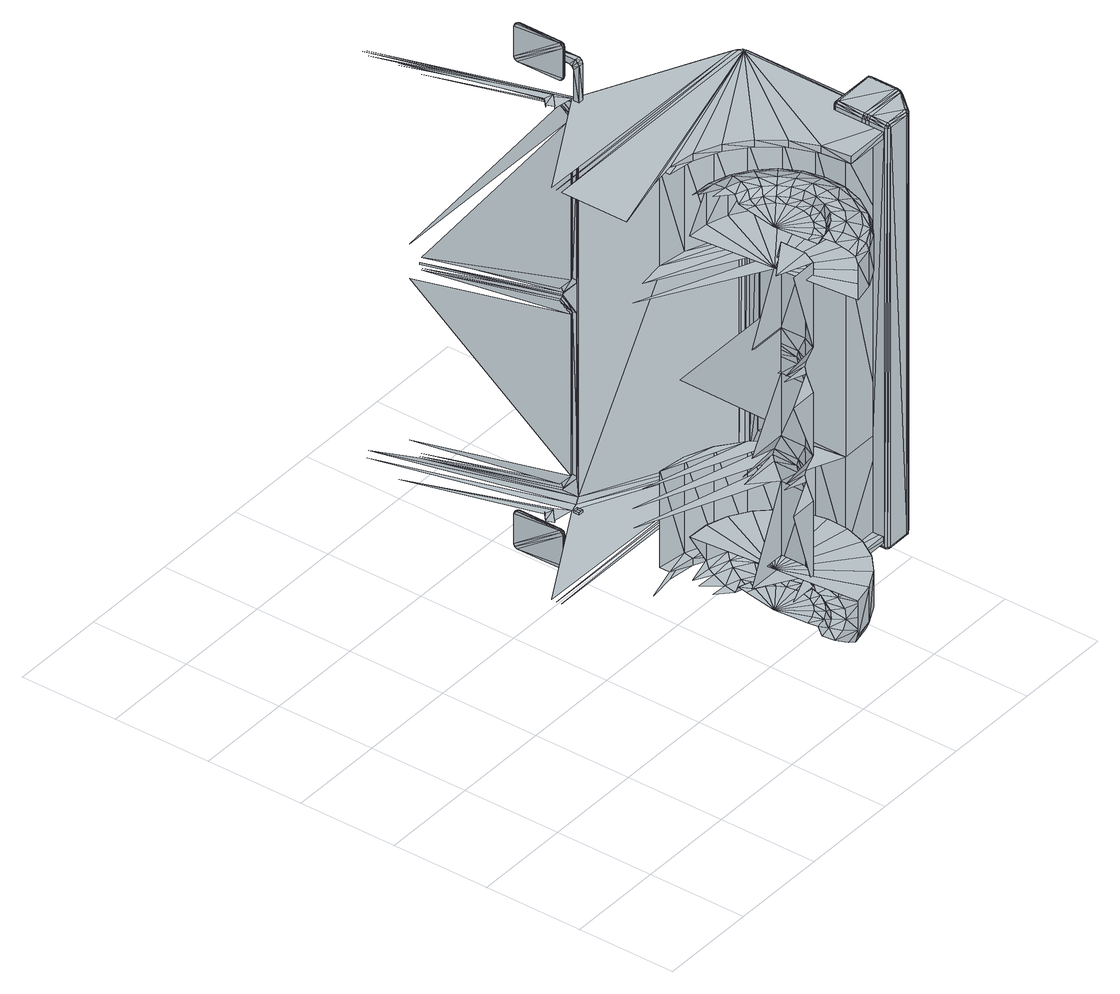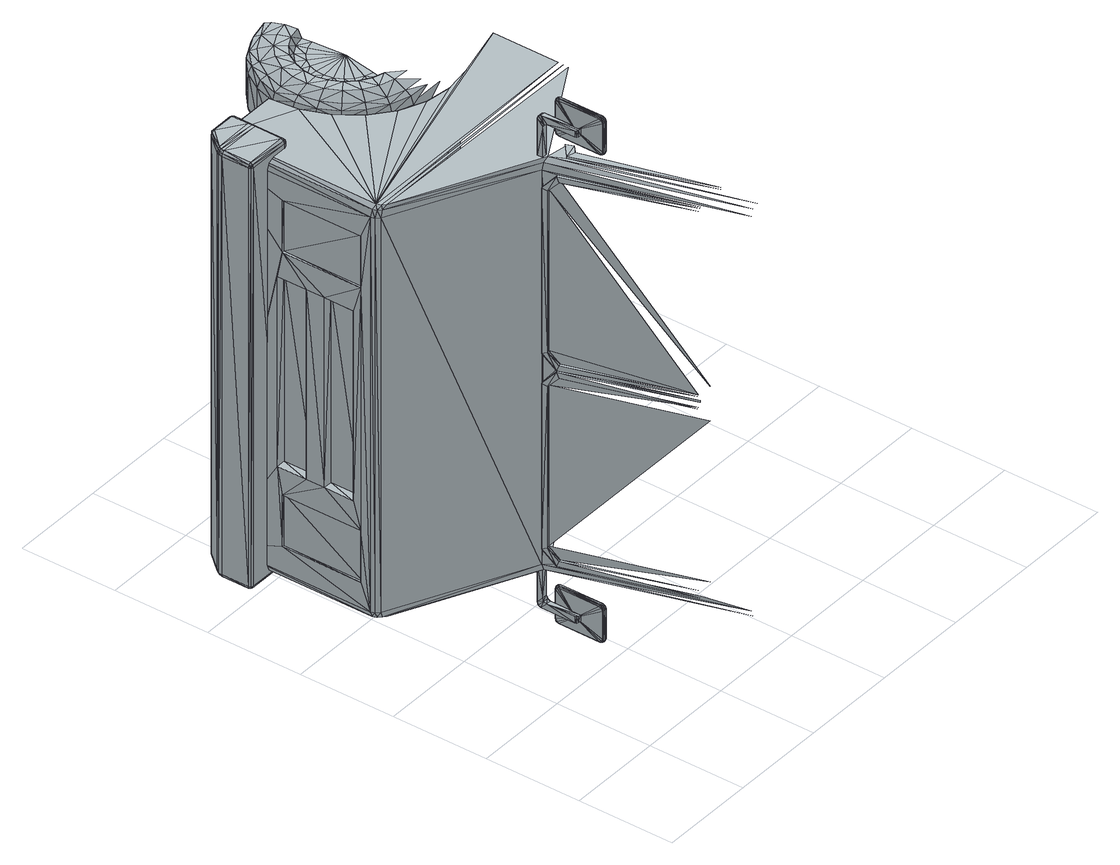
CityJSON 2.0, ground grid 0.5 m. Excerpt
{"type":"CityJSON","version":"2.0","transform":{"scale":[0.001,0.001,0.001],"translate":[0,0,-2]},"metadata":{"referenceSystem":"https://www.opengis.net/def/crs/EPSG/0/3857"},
"CityObjects":{
"object1":{"type":"GenericCityObject","geometry":[{"type":"MultiSurface","lod":"3","boundaries":[[[0,1,2]],[[3,4,5]],[[6,7,1]],[[8,9,3]],[[7,10,11]],[[12,8,13]],[[10,14,11]],[[15,12,13]],[[16,0,2]],[[4,17,5]],[[14,18,19]],[[20,15,21]],[[18,22,19]],[[23,20,21]],[[24,25,22]],[[26,27,23]],[[28,29,30]],[[31,32,33]],[[34,35,36]],[[37,28,30]],[[38,34,36]],[[32,39,40]],[[29,41,42]],[[10,7,43]],[[8,12,44]],[[1,0,6]],[[4,3,9]],[[45,25,46]],[[26,47,48]],[[18,14,49]],[[15,20,50]],[[7,6,43]],[[9,8,44]],[[41,51,42]],[[39,52,40]],[[14,10,49]],[[12,15,50]],[[22,18,24]],[[20,23,27]],[[53,37,52]],[[54,38,51]],[[55,56,35]],[[25,24,46]],[[27,26,48]],[[57,33,58]],[[59,27,48]],[[24,60,46]],[[61,24,18]],[[27,62,20]],[[45,46,60]],[[48,47,59]],[[63,57,58]],[[56,36,35]],[[64,30,29]],[[65,33,32]],[[40,65,32]],[[66,37,30]],[[67,38,36]],[[42,64,29]],[[68,18,49]],[[20,69,50]],[[10,68,49]],[[69,12,50]],[[70,52,37]],[[52,71,40]],[[72,51,38]],[[51,73,42]],[[16,74,0]],[[75,17,4]],[[76,10,43]],[[12,77,44]],[[56,78,79]],[[6,76,43]],[[77,9,44]],[[74,6,0]],[[9,75,4]],[[60,24,80]],[[27,59,81]],[[24,61,80]],[[62,27,81]],[[36,56,67]],[[30,64,66]],[[33,65,58]],[[82,63,83]],[[78,84,79]],[[85,86,87]],[[59,47,88]],[[45,60,89]],[[90,85,87]],[[91,82,83]],[[18,68,61]],[[69,20,62]],[[65,40,71]],[[37,66,70]],[[38,67,72]],[[64,42,73]],[[84,92,93]],[[86,94,95]],[[96,47,97]],[[45,98,99]],[[80,89,60]],[[88,81,59]],[[94,100,95]],[[92,101,93]],[[52,70,102]],[[71,52,102]],[[51,72,103]],[[73,51,103]],[[104,90,101]],[[105,91,100]],[[83,58,65]],[[87,66,64]],[[79,67,56]],[[86,70,66]],[[71,83,65]],[[73,87,64]],[[84,72,67]],[[45,89,106]],[[88,47,107]],[[68,10,108]],[[12,69,109]],[[110,80,61]],[[81,111,62]],[[103,90,73]],[[93,103,72]],[[95,102,70]],[[102,91,71]],[[98,112,99]],[[113,96,97]],[[45,114,98]],[[115,47,96]],[[68,110,61]],[[111,69,62]],[[77,12,109]],[[10,76,108]],[[58,83,63]],[[66,87,86]],[[67,79,84]],[[89,80,116]],[[81,88,117]],[[76,6,118]],[[9,77,119]],[[6,74,118]],[[75,9,119]],[[70,86,95]],[[83,71,91]],[[87,73,90]],[[72,84,93]],[[45,106,120]],[[107,47,121]],[[90,103,101]],[[103,93,101]],[[102,95,100]],[[91,102,100]],[[80,110,116]],[[111,81,117]],[[122,47,115]],[[45,123,114]],[[124,125,126]],[[127,128,129]],[[16,130,131]],[[132,17,133]],[[112,134,125]],[[135,113,127]],[[45,120,136]],[[121,47,137]],[[45,138,123]],[[139,47,122]],[[16,140,74]],[[141,17,75]],[[142,89,116]],[[88,143,117]],[[45,136,138]],[[137,47,139]],[[112,98,144]],[[96,113,145]],[[89,142,106]],[[143,88,107]],[[146,68,108]],[[69,147,109]],[[148,126,149]],[[129,150,151]],[[134,112,144]],[[113,135,145]],[[110,68,152]],[[69,111,153]],[[76,146,108]],[[147,77,109]],[[154,116,110]],[[117,155,111]],[[156,98,114]],[[96,157,115]],[[125,158,126]],[[159,127,129]],[[157,96,145]],[[98,156,144]],[[118,160,76]],[[161,119,77]],[[152,154,110]],[[155,153,111]],[[162,149,163]],[[151,164,165]],[[140,118,74]],[[119,141,75]],[[106,166,120]],[[167,107,121]],[[123,156,114]],[[157,122,115]],[[116,154,142]],[[155,117,143]],[[68,146,152]],[[147,69,153]],[[127,159,135]],[[158,125,134]],[[168,162,163]],[[164,169,165]],[[107,167,143]],[[166,106,142]],[[130,168,131]],[[169,132,133]],[[166,136,120]],[[137,167,121]],[[144,170,134]],[[171,145,135]],[[138,172,123]],[[173,139,122]],[[154,166,142]],[[167,155,143]],[[174,138,136]],[[139,175,137]],[[170,144,156]],[[145,171,157]],[[126,176,149]],[[177,129,151]],[[170,158,134]],[[159,171,135]],[[16,131,178]],[[133,17,179]],[[146,180,152]],[[181,147,153]],[[156,123,172]],[[122,157,173]],[[16,182,140]],[[183,17,141]],[[146,76,160]],[[77,147,161]],[[184,185,186]],[[187,188,189]],[[190,191,192]],[[129,177,159]],[[176,126,158]],[[136,166,174]],[[167,137,175]],[[154,152,180]],[[153,155,181]],[[180,193,154]],[[194,181,155]],[[188,195,189]],[[196,186,197]],[[149,198,163]],[[199,151,165]],[[166,154,193]],[[155,167,194]],[[160,118,200]],[[119,161,201]],[[156,202,170]],[[203,157,171]],[[172,138,204]],[[139,173,205]],[[118,140,200]],[[141,119,201]],[[193,174,166]],[[175,194,167]],[[138,174,204]],[[175,139,205]],[[202,156,172]],[[157,203,173]],[[163,206,168]],[[207,165,169]],[[206,131,168]],[[133,207,169]],[[202,208,170]],[[209,203,171]],[[210,204,174]],[[205,211,175]],[[212,172,204]],[[173,213,205]],[[174,193,210]],[[194,175,211]],[[214,215,197]],[[160,216,146]],[[217,161,147]],[[208,176,158]],[[177,209,159]],[[172,212,202]],[[213,173,203]],[[158,170,208]],[[171,159,209]],[[198,149,176]],[[151,199,177]],[[204,210,212]],[[211,205,213]],[[187,218,219]],[[220,221,222]],[[16,178,223]],[[179,17,224]],[[193,180,225]],[[181,194,226]],[[193,227,210]],[[228,194,211]],[[180,146,216]],[[147,181,217]],[[229,160,200]],[[161,230,201]],[[16,231,182]],[[232,17,183]],[[185,184,221]],[[188,187,219]],[[182,200,140]],[[201,183,141]],[[206,163,198]],[[165,207,199]],[[213,228,211]],[[227,212,210]],[[233,202,212]],[[203,234,213]],[[131,206,178]],[[207,133,179]],[[235,236,195]],[[237,238,239]],[[227,193,225]],[[194,228,226]],[[203,209,240]],[[208,202,241]],[[195,188,235]],[[186,196,184]],[[242,198,176]],[[199,243,177]],[[180,244,225]],[[245,181,226]],[[216,160,246]],[[161,217,247]],[[243,240,209]],[[241,242,208]],[[202,233,241]],[[234,203,240]],[[244,180,216]],[[181,245,217]],[[176,208,242]],[[209,177,243]],[[160,229,246]],[[230,161,247]],[[212,227,233]],[[228,213,234]],[[16,223,248]],[[224,17,249]],[[16,250,231]],[[251,17,232]],[[200,182,229]],[[183,201,230]],[[244,227,225]],[[228,245,226]],[[198,252,206]],[[253,199,207]],[[252,178,206]],[[179,253,207]],[[254,219,218]],[[255,222,221]],[[220,190,192]],[[16,248,256]],[[249,17,257]],[[16,256,250]],[[257,17,251]],[[258,216,246]],[[217,259,247]],[[260,233,227]],[[234,261,228]],[[197,262,196]],[[198,242,263]],[[243,199,264]],[[265,241,233]],[[240,266,234]],[[219,267,188]],[[268,221,184]],[[252,198,263]],[[199,253,264]],[[269,246,229]],[[247,270,230]],[[259,217,245]],[[216,258,244]],[[242,241,271]],[[240,243,272]],[[267,235,188]],[[273,184,196]],[[231,229,182]],[[230,232,183]],[[178,252,223]],[[253,179,224]],[[227,244,260]],[[245,228,261]],[[241,265,271]],[[266,240,272]],[[242,274,263]],[[275,243,264]],[[258,260,244]],[[261,259,245]],[[270,247,259]],[[246,269,258]],[[274,242,271]],[[243,275,272]],[[233,260,265]],[[261,234,266]],[[238,276,277]],[[219,254,278]],[[222,255,279]],[[229,231,269]],[[232,230,270]],[[263,280,252]],[[281,264,253]],[[267,219,278]],[[221,268,255]],[[280,223,252]],[[224,281,253]],[[265,274,271]],[[275,266,272]],[[282,195,236]],[[269,283,258]],[[284,270,259]],[[280,263,274]],[[264,281,275]],[[260,285,265]],[[286,261,266]],[[287,288,239]],[[260,258,283]],[[259,261,284]],[[250,269,231]],[[270,251,232]],[[235,267,236]],[[184,273,268]],[[277,289,290]],[[223,280,248]],[[281,224,249]],[[291,292,293]],[[294,295,296]],[[297,296,298]],[[292,299,293]],[[290,300,282]],[[285,260,283]],[[261,286,284]],[[274,265,285]],[[266,275,286]],[[285,280,274]],[[281,286,275]],[[283,269,301]],[[270,284,302]],[[303,304,305]],[[291,306,307]],[[308,278,254]],[[309,279,255]],[[269,250,301]],[[251,270,302]],[[222,190,220]],[[301,285,283]],[[286,302,284]],[[310,191,190]],[[311,248,280]],[[249,312,281]],[[292,291,307]],[[295,294,304]],[[280,285,311]],[[286,281,312]],[[256,301,250]],[[302,257,251]],[[285,301,311]],[[302,286,312]],[[248,311,256]],[[312,249,257]],[[301,256,311]],[[257,302,312]],[[215,214,287]],[[278,313,267]],[[314,255,268]],[[273,196,262]],[[315,316,317]],[[318,319,320]],[[321,322,318]],[[315,323,324]],[[325,326,322]],[[317,327,315]],[[328,318,320]],[[324,329,330]],[[296,297,294]],[[299,292,331]],[[332,333,326]],[[316,334,317]],[[335,320,319]],[[330,336,337]],[[323,315,327]],[[322,321,325]],[[318,328,321]],[[329,324,323]],[[298,338,297]],[[326,325,332]],[[327,317,334]],[[339,304,294]],[[307,340,292]],[[262,268,273]],[[313,236,267]],[[320,335,328]],[[336,330,329]],[[321,341,325]],[[342,323,327]],[[333,332,343]],[[334,316,344]],[[299,331,345]],[[325,346,332]],[[347,327,334]],[[348,321,328]],[[323,349,329]],[[344,347,334]],[[335,348,328]],[[349,336,329]],[[346,343,332]],[[323,342,350]],[[341,321,351]],[[278,308,352]],[[279,309,353]],[[346,325,341]],[[327,347,342]],[[321,348,351]],[[349,323,350]],[[262,197,215]],[[354,350,342]],[[351,355,341]],[[324,356,315]],[[322,357,318]],[[340,331,292]],[[358,294,297]],[[341,359,346]],[[360,351,348]],[[361,342,347]],[[350,362,349]],[[347,344,363]],[[348,335,364]],[[336,349,365]],[[343,346,366]],[[330,367,324]],[[326,368,322]],[[355,351,369]],[[350,354,370]],[[364,360,348]],[[359,366,346]],[[363,361,347]],[[362,365,349]],[[359,341,355]],[[351,360,369]],[[342,361,354]],[[362,350,370]],[[371,372,373]],[[374,375,376]],[[337,377,330]],[[333,378,326]],[[376,379,380]],[[381,373,382]],[[383,381,382]],[[379,384,380]],[[343,385,333]],[[356,344,316]],[[313,278,352]],[[255,314,309]],[[360,364,386]],[[366,359,387]],[[361,363,388]],[[365,362,389]],[[372,371,390]],[[375,374,391]],[[392,373,372]],[[376,393,374]],[[379,376,375]],[[373,381,371]],[[380,394,376]],[[395,382,373]],[[384,396,380]],[[397,383,382]],[[398,337,336]],[[319,399,335]],[[381,383,400]],[[384,379,401]],[[338,402,297]],[[399,364,335]],[[365,398,336]],[[391,403,375]],[[404,390,371]],[[375,405,379]],[[406,371,381]],[[407,343,366]],[[344,408,363]],[[409,355,369]],[[354,410,370]],[[409,359,355]],[[361,410,354]],[[409,369,360]],[[370,410,362]],[[316,315,356]],[[319,318,357]],[[409,387,359]],[[388,410,361]],[[373,392,395]],[[393,376,394]],[[411,386,364]],[[389,412,365]],[[409,360,386]],[[362,410,389]],[[379,413,401]],[[414,381,400]],[[415,416,337]],[[385,417,333]],[[394,380,396]],[[382,395,397]],[[418,366,387]],[[363,419,388]],[[401,420,384]],[[421,400,383]],[[396,384,422]],[[383,397,423]],[[420,422,384]],[[423,421,383]],[[424,352,308]],[[425,353,309]],[[403,391,426]],[[390,404,427]],[[392,404,395]],[[403,393,394]],[[405,375,403]],[[371,406,404]],[[405,394,396]],[[395,406,397]],[[413,379,405]],[[381,414,406]],[[422,405,396]],[[406,423,397]],[[268,262,314]],[[236,313,282]],[[404,392,427]],[[393,403,426]],[[413,428,401]],[[429,414,400]],[[394,405,403]],[[406,395,404]],[[356,324,367]],[[357,322,368]],[[409,418,387]],[[419,410,388]],[[405,422,413]],[[423,406,414]],[[399,319,357]],[[337,398,415]],[[367,330,377]],[[368,326,378]],[[377,337,416]],[[378,333,417]],[[430,338,431]],[[345,432,433]],[[385,343,434]],[[344,356,435]],[[408,344,435]],[[343,407,434]],[[436,413,422]],[[414,437,423]],[[279,190,222]],[[364,399,411]],[[398,365,412]],[[420,401,428]],[[400,421,429]],[[352,424,438]],[[353,425,439]],[[366,418,407]],[[419,363,408]],[[409,386,440]],[[389,410,441]],[[386,411,440]],[[412,389,441]],[[442,443,444]],[[445,446,447]],[[434,448,385]],[[367,435,356]],[[416,415,449]],[[417,385,448]],[[437,450,423]],[[451,357,368]],[[415,452,449]],[[453,431,454]],[[433,455,456]],[[352,457,313]],[[458,309,314]],[[459,417,448]],[[377,460,367]],[[461,368,378]],[[449,462,416]],[[463,378,417]],[[416,464,377]],[[357,451,399]],[[452,415,398]],[[455,465,456]],[[466,467,468]],[[469,470,471]],[[467,472,468]],[[473,474,475]],[[476,477,478]],[[479,480,481]],[[475,482,479]],[[477,476,469]],[[483,484,454]],[[465,485,456]],[[486,487,413]],[[468,472,488]],[[472,489,488]],[[483,454,490]],[[485,491,456]],[[490,454,489]],[[489,454,488]],[[491,488,456]],[[456,488,454]],[[421,423,450]],[[457,352,438]],[[309,458,425]],[[448,434,459]],[[435,367,460]],[[368,461,451]],[[462,449,452]],[[428,413,487]],[[480,492,481]],[[493,494,471]],[[495,496,473]],[[497,476,478]],[[467,498,472]],[[499,466,468]],[[500,484,483]],[[465,501,485]],[[460,377,464]],[[417,459,463]],[[481,502,479]],[[471,503,469]],[[504,478,477]],[[505,473,475]],[[479,505,475]],[[503,477,469]],[[472,506,489]],[[507,468,488]],[[508,483,490]],[[485,509,491]],[[489,508,490]],[[509,488,491]],[[464,416,462]],[[378,463,461]],[[428,510,420]],[[450,429,421]],[[398,511,452]],[[512,435,460]],[[513,399,451]],[[434,514,459]],[[515,438,424]],[[516,439,425]],[[422,420,436]],[[511,398,412]],[[435,512,408]],[[399,513,411]],[[514,434,407]],[[516,517,446]],[[518,442,444]],[[464,512,460]],[[511,462,452]],[[514,463,459]],[[461,513,451]],[[457,282,313]],[[215,314,262]],[[443,442,515]],[[446,445,516]],[[414,429,519]],[[463,520,461]],[[521,464,462]],[[409,522,418]],[[523,410,419]],[[409,440,524]],[[441,410,525]],[[525,412,441]],[[522,407,418]],[[408,523,419]],[[411,524,440]],[[412,525,511]],[[407,522,514]],[[523,408,512]],[[524,411,513]],[[409,526,522]],[[527,410,523]],[[512,464,528]],[[462,511,521]],[[463,514,529]],[[513,461,520]],[[530,519,429]],[[510,436,420]],[[409,524,531]],[[525,410,532]],[[464,521,528]],[[520,463,529]],[[409,531,526]],[[532,410,527]],[[502,481,492]],[[478,504,497]],[[473,505,495]],[[503,471,494]],[[438,515,442]],[[439,516,445]],[[506,472,498]],[[468,507,499]],[[483,508,500]],[[509,485,501]],[[505,479,502]],[[477,503,504]],[[508,489,506]],[[488,509,507]],[[520,524,513]],[[528,523,512]],[[525,521,511]],[[522,529,514]],[[510,428,487]],[[429,450,530]],[[532,528,521]],[[529,531,520]],[[413,436,486]],[[437,414,519]],[[524,520,531]],[[523,528,527]],[[521,525,532]],[[529,522,526]],[[531,529,526]],[[528,532,527]],[[498,533,497]],[[534,499,492]],[[535,495,501]],[[494,536,500]],[[504,498,497]],[[505,501,495]],[[500,503,494]],[[499,502,492]],[[498,504,506]],[[501,505,509]],[[503,500,508]],[[502,499,507]],[[502,509,505]],[[508,504,503]],[[509,502,507]],[[504,508,506]],[[537,510,487]],[[450,538,530]],[[510,537,539]],[[538,450,540]],[[487,486,537]],[[519,530,538]],[[436,510,539]],[[450,437,540]],[[541,438,442]],[[425,542,516]],[[486,539,537]],[[540,519,538]],[[539,486,436]],[[519,540,437]],[[282,457,290]],[[314,215,458]],[[542,425,458]],[[438,541,457]],[[277,518,238]],[[542,239,517]],[[442,518,541]],[[517,516,542]],[[541,290,457]],[[287,458,215]],[[518,277,541]],[[239,542,287]],[[543,544,545]],[[290,541,277]],[[458,287,542]],[[353,190,279]],[[546,444,443]],[[446,547,447]],[[447,547,445]],[[548,518,444]],[[517,549,446]],[[338,550,551]],[[552,345,553]],[[554,239,238]],[[555,517,239]],[[518,554,238]],[[551,431,338]],[[433,553,345]],[[439,190,353]],[[218,543,545]],[[456,556,433]],[[557,454,431]],[[445,190,439]],[[558,456,454]],[[443,515,546]],[[254,218,545]],[[559,560,561]],[[562,561,560]],[[563,559,561]],[[560,564,562]],[[559,563,565]],[[564,560,566]],[[567,559,565]],[[560,568,566]],[[562,569,561]],[[568,564,566]],[[563,567,565]],[[570,571,559]],[[560,559,571]],[[569,563,561]],[[559,567,570]],[[568,560,571]],[[572,562,564]],[[564,568,573]],[[567,563,574]],[[575,574,563]],[[547,190,445]],[[569,562,576]],[[562,572,576]],[[239,554,555]],[[577,564,573]],[[563,569,575]],[[444,546,548]],[[547,446,549]],[[308,254,545]],[[564,577,572]],[[569,576,578]],[[579,578,576]],[[551,580,581]],[[582,553,583]],[[569,584,575]],[[585,576,572]],[[584,569,578]],[[576,585,579]],[[586,583,545]],[[581,310,190]],[[578,579,587]],[[588,587,579]],[[574,575,589]],[[584,589,575]],[[577,585,572]],[[590,579,585]],[[578,591,584]],[[579,590,588]],[[591,578,587]],[[592,590,585]],[[591,593,584]],[[594,571,570]],[[567,594,570]],[[595,568,571]],[[517,555,596]],[[554,518,597]],[[574,598,567]],[[599,573,568]],[[589,584,593]],[[585,577,592]],[[588,600,587]],[[600,591,587]],[[518,548,597]],[[549,517,596]],[[590,592,601]],[[593,591,602]],[[603,588,590]],[[589,604,574]],[[605,577,573]],[[606,602,591]],[[424,308,545]],[[607,590,601]],[[600,588,608]],[[588,603,608]],[[591,600,606]],[[515,424,545]],[[590,607,603]],[[609,606,600]],[[603,610,608]],[[602,606,611]],[[610,609,608]],[[600,608,609]],[[606,609,612]],[[610,603,613]],[[614,606,612]],[[603,615,613]],[[615,610,613]],[[609,614,612]],[[606,614,611]],[[615,603,607]],[[616,617,610]],[[609,610,617]],[[554,596,555]],[[593,618,589]],[[619,592,577]],[[571,594,595]],[[610,615,616]],[[614,609,617]],[[594,567,598]],[[568,595,599]],[[602,620,593]],[[621,601,592]],[[598,574,604]],[[573,599,605]],[[549,622,547]],[[623,548,546]],[[549,597,548]],[[596,554,597]],[[611,624,602]],[[625,607,601]],[[548,626,549]],[[597,549,596]],[[598,627,594]],[[628,599,595]],[[627,628,594]],[[595,594,628]],[[622,549,626]],[[548,623,629]],[[630,605,599]],[[604,631,598]],[[626,548,629]],[[599,628,630]],[[627,598,631]],[[632,627,631]],[[628,633,630]],[[631,604,632]],[[605,630,633]],[[634,635,627]],[[628,627,635]],[[636,615,607]],[[546,515,545]],[[627,632,634]],[[633,628,635]],[[637,611,614]],[[638,616,615]],[[639,614,617]],[[640,617,616]],[[577,605,619]],[[604,589,618]],[[633,619,605]],[[618,632,604]],[[545,623,546]],[[641,634,632]],[[635,642,633]],[[643,635,634]],[[644,547,622]],[[645,646,629]],[[647,645,629]],[[646,648,629]],[[649,629,623]],[[626,629,648]],[[650,622,626]],[[618,593,620]],[[592,619,621]],[[651,652,653]],[[652,645,653]],[[431,551,557]],[[553,433,556]],[[620,602,624]],[[601,621,625]],[[654,646,652]],[[655,626,648]],[[652,651,654]],[[454,557,558]],[[556,456,656]],[[645,652,646]],[[619,633,642]],[[632,618,641]],[[456,558,656]],[[657,647,629]],[[634,641,643]],[[642,635,658]],[[635,643,658]],[[653,659,651]],[[660,648,661]],[[662,647,663]],[[659,653,645]],[[648,660,655]],[[647,662,664]],[[624,611,665]],[[607,625,636]],[[664,645,647]],[[651,666,654]],[[642,621,619]],[[620,641,618]],[[666,648,646]],[[659,645,664]],[[611,637,665]],[[650,626,655]],[[615,636,638]],[[614,639,637]],[[616,638,640]],[[617,640,639]],[[646,654,666]],[[658,667,642]],[[668,643,641]],[[667,625,621]],[[624,668,620]],[[621,642,667]],[[641,620,668]],[[669,662,663]],[[661,670,660]],[[671,664,662]],[[670,655,660]],[[672,673,643]],[[658,643,673]],[[667,658,673]],[[643,668,672]],[[666,651,659]],[[674,659,664]],[[625,667,675]],[[668,624,676]],[[676,672,668]],[[673,675,667]],[[677,663,647]],[[678,661,648]],[[679,680,681]],[[680,674,681]],[[665,676,624]],[[682,683,672]],[[673,672,683]],[[675,673,683]],[[672,676,682]],[[684,648,666]],[[685,625,675]],[[686,684,680]],[[687,682,676]],[[547,644,190]],[[688,675,683]],[[689,683,682]],[[690,674,664]],[[666,659,674]],[[680,679,686]],[[625,685,636]],[[674,680,684]],[[623,545,649]],[[684,666,674]],[[676,665,687]],[[678,648,684]],[[675,688,685]],[[681,691,679]],[[685,638,636]],[[637,687,665]],[[691,681,674]],[[692,650,655]],[[682,687,689]],[[683,689,688]],[[638,693,640]],[[694,637,639]],[[622,650,644]],[[639,640,694]],[[693,694,640]],[[638,685,695]],[[687,637,696]],[[693,638,695]],[[637,694,696]],[[685,693,695]],[[694,687,696]],[[629,649,657]],[[679,697,686]],[[693,685,688]],[[687,694,689]],[[694,693,689]],[[688,689,693]],[[662,669,671]],[[670,661,698]],[[663,677,669]],[[661,678,698]],[[684,686,697]],[[664,671,690]],[[655,670,692]],[[697,678,684]],[[556,583,553]],[[581,557,551]],[[697,679,691]],[[677,647,657]],[[190,699,581]],[[700,545,583]],[[691,674,690]],[[669,690,671]],[[698,692,670]],[[583,556,700]],[[557,581,699]],[[697,691,678]],[[699,190,644]],[[545,700,649]],[[656,700,556]],[[699,558,557]],[[691,690,678]],[[690,669,677]],[[692,698,678]],[[701,656,558]],[[702,649,700]],[[644,701,699]],[[692,678,650]],[[678,690,657]],[[690,677,657]],[[700,656,702]],[[558,699,701]],[[650,678,657]],[[701,644,650]],[[649,702,657]],[[656,701,702]],[[702,650,657]],[[650,702,701]]]}]}
},
"vertices":[
[1578,25,2800],[1469,1,2988],[1469,1,2800],[1469,1,1012],[1578,25,1200],[1469,1,1200],[1578,25,2988],[1468,15,3025],[1468,15,975],[1578,25,1012],[1562,70,3040],[1465,49,3040],[1562,70,960],[1465,49,960],[1459,119,3058],[1459,119,942],[1433,428,2800],[1433,428,1200],[1516,196,3058],[1453,183,3058],[1516,196,942],[1453,183,942],[1452,204,3018],[1452,204,982],[1509,216,3018],[1447,256,3018],[1447,256,982],[1509,216,982],[1361,267,2167],[1500,267,1833],[1500,267,2167],[1361,267,2862],[1500,267,2409],[1500,267,2862],[1361,267,1591],[1500,267,1138],[1500,267,1591],[1500,306,2253],[1500,306,1678],[1361,306,2322],[1500,306,2322],[1361,306,1747],[1500,306,1747],[1573,39,3025],[1573,39,975],[1433,428,3018],[1491,266,3018],[1433,428,982],[1491,266,982],[1538,137,3058],[1538,137,942],[1500,314,1712],[1500,314,2288],[1361,314,2288],[1361,314,1712],[1361,267,1138],[1534,336,1138],[1327,336,2862],[1534,336,2862],[1531,286,982],[1531,286,3018],[1573,226,3058],[1573,226,942],[1534,465,2862],[1534,336,1833],[1534,336,2409],[1534,336,2167],[1534,336,1591],[1609,174,3058],[1609,174,942],[1534,375,2253],[1534,375,2322],[1534,375,1678],[1534,375,1747],[1677,77,2800],[1677,77,1200],[1669,88,3025],[1669,88,975],[1327,465,1138],[1534,465,1138],[1561,243,3018],[1561,243,982],[1327,465,2409],[1534,465,2409],[1534,465,1591],[1327,465,1833],[1534,465,2167],[1534,465,1833],[1564,317,982],[1564,317,3018],[1534,504,1747],[1534,504,2322],[1327,504,1678],[1534,504,1678],[1327,504,2253],[1534,504,2253],[1506,584,982],[1463,597,982],[1506,584,3018],[1463,597,3018],[1534,512,2288],[1534,512,1712],[1534,383,2288],[1534,383,1712],[1327,512,1712],[1327,512,2288],[1588,355,3018],[1588,355,982],[1650,116,3040],[1650,116,960],[1621,269,3058],[1621,269,942],[1472,649,3018],[1472,649,982],[1544,559,3018],[1544,559,982],[1604,283,3018],[1604,283,982],[1677,77,2988],[1677,77,1012],[1602,397,3018],[1602,397,982],[1574,526,982],[1574,526,3018],[1407,736,3058],[1476,670,3058],[1487,732,3058],[1476,670,942],[1407,736,942],[1487,732,942],[1397,854,2800],[1508,849,2800],[1397,854,1200],[1508,849,1200],[1537,650,3058],[1537,650,942],[1604,442,3018],[1604,442,982],[1595,486,3018],[1595,486,982],[1760,152,2800],[1760,152,1200],[1636,332,3018],[1636,332,982],[1528,631,3018],[1528,631,982],[1723,183,3040],[1723,183,960],[1401,806,3040],[1500,802,3040],[1401,806,960],[1500,802,960],[1669,228,3058],[1669,228,942],[1655,323,3058],[1655,323,942],[1578,600,3018],[1578,600,982],[1564,708,3058],[1564,708,942],[1749,161,3025],[1749,161,975],[1398,840,3025],[1506,835,3025],[1398,840,975],[1506,835,975],[1654,388,3018],[1654,388,982],[1508,849,2988],[1508,849,1012],[1591,616,3058],[1591,616,942],[1617,556,3018],[1617,556,982],[1657,447,3018],[1657,447,982],[1594,772,3040],[1594,772,960],[1615,815,2800],[1615,815,1200],[1713,296,3058],[1713,296,942],[1820,246,2800],[1820,246,1200],[1574,1020,3052],[1426,984,3052],[1427,1040,3052],[1426,984,938],[1574,1020,938],[1427,1040,938],[2285,1242,3090],[1003,892,3090],[1288,965,3090],[1675,384,3058],[1675,384,942],[1427,1040,1449],[1574,1020,2541],[1427,1040,2541],[1609,802,3025],[1609,802,975],[1760,152,2988],[1760,152,1012],[1635,568,3058],[1635,568,942],[1644,504,3018],[1644,504,982],[1615,815,2988],[1615,815,1012],[1632,664,3058],[1632,664,942],[1678,449,3058],[1678,449,942],[1664,511,3058],[1664,511,942],[1281,1020,2541],[1917,754,2541],[1777,266,3040],[1777,266,960],[1564,965,900],[1564,965,938],[1426,984,3090],[1564,965,3052],[1564,965,3090],[1709,755,2800],[1709,755,1200],[1737,373,3058],[1737,373,942],[1741,454,3058],[1741,454,942],[1820,246,2988],[1820,246,1012],[1854,352,2800],[1854,352,1200],[1724,533,3058],[1724,533,942],[1574,1020,1449],[1710,963,1449],[825,469,2541],[1992,469,1449],[1992,469,2541],[1687,605,942],[1687,605,3058],[1678,718,3040],[1678,718,960],[1807,361,3040],[1807,361,960],[1807,252,3025],[1807,252,975],[1784,672,2800],[1784,672,1200],[1859,464,2800],[1859,464,1200],[1709,755,2988],[1709,755,1012],[1693,908,900],[1693,908,3052],[1835,573,2800],[1835,573,1200],[1840,355,3025],[1840,355,975],[1811,460,3040],[1811,460,960],[1827,873,2541],[1699,744,3025],[1699,744,975],[1790,557,3040],[1790,557,960],[1710,963,938],[1710,963,3052],[1854,352,2988],[1854,352,1012],[1744,645,3040],[1744,645,960],[1710,963,2541],[1772,664,3025],[1772,664,975],[1035,877,1449],[1974,617,1449],[1693,908,938],[1693,908,3090],[1784,672,2988],[1784,672,1012],[1827,873,1449],[1845,463,3025],[1845,463,975],[1822,568,3025],[1822,568,975],[1974,617,2541],[1145,966,2541],[1145,966,1449],[1917,754,1449],[1450,1671,890],[1530,1692,890],[1465,1633,890],[1530,1692,3100],[1450,1671,3100],[1465,1633,3100],[1530,1692,3090],[1465,1633,3090],[1465,1633,900],[1281,1020,1449],[1859,464,2988],[1859,464,1012],[1450,1671,3090],[1486,1703,3100],[1486,1703,3090],[1486,1703,900],[1486,1703,890],[1803,817,900],[1803,817,3052],[1003,1242,3090],[1835,573,2988],[1835,573,1012],[1827,873,938],[1827,873,3052],[1523,1633,3217],[1523,1652,3196],[1523,1639,3202],[1523,1633,625],[1523,1652,604],[1523,1639,610],[1532,1633,625],[1523,1633,783],[1532,1633,3375],[1523,1633,3375],[1532,1633,783],[1523,1639,798],[1532,1633,3217],[1532,1639,610],[1532,1639,3390],[1523,1639,3390],[1530,1692,900],[1532,1639,798],[1523,1652,804],[1532,1639,3202],[1532,1652,604],[1532,1652,3396],[1523,1652,3396],[1568,1619,3090],[1307,2351,3100],[1307,2351,890],[1539,1635,782],[1539,1635,3218],[1532,1652,804],[1532,1652,3196],[1568,1619,900],[1539,1641,796],[1539,1641,3204],[1539,1641,612],[1539,1641,3388],[1539,1635,3374],[1539,1635,626],[1803,817,938],[1803,817,3090],[1542,1641,3221],[1542,1641,779],[1523,1880,3196],[1523,1880,604],[1307,2351,3090],[1542,1646,793],[1542,1646,615],[1542,1646,3207],[1542,1646,3385],[1539,1654,3198],[1539,1654,606],[1539,1654,3394],[1539,1654,802],[1523,1894,3202],[1523,1894,610],[1542,1641,629],[1542,1641,3371],[1560,1605,3252],[1560,1575,3090],[1560,1575,3285],[1560,1575,910],[1560,1605,748],[1560,1575,715],[1523,1900,3217],[1523,1900,625],[1560,1611,731],[1560,1581,699],[1560,1611,3269],[1560,1581,3301],[1560,1596,3308],[1560,1596,692],[1523,1880,804],[1543,1659,610],[1543,1659,798],[1543,1659,3202],[1543,1659,3390],[1560,1605,3090],[1560,1605,910],[1587,1575,3090],[1587,1575,910],[1587,1575,715],[1587,1575,3285],[1587,1581,699],[1587,1581,3301],[1532,1880,3396],[1532,1880,604],[1560,1626,3275],[1560,1626,725],[1292,2535,3090],[1587,1605,748],[1587,1605,3252],[1587,1611,731],[1587,1611,3269],[1539,1879,802],[1539,1879,3198],[1567,1766,704],[1567,1766,3296],[1539,1879,606],[1539,1879,3394],[1587,1626,725],[1587,1626,3275],[1523,1880,3396],[1523,1900,3375],[1523,1900,783],[1543,1874,798],[1543,1874,3202],[1560,1790,692],[1560,1790,3308],[1587,1596,692],[1587,1596,3308],[1888,699,900],[1888,699,3052],[1587,1605,910],[1587,1605,3090],[1560,1790,725],[1560,1790,3275],[1322,2535,3077],[1598,1619,3077],[1322,2535,913],[1598,1619,913],[1532,1880,804],[1532,1880,3196],[1587,1777,692],[1587,1777,3308],[1888,699,938],[1888,699,3090],[1543,1874,610],[1543,1874,3390],[1942,562,938],[1959,414,900],[1959,414,938],[1942,562,3090],[1959,414,3052],[1959,414,3090],[1523,1894,798],[1523,1894,3390],[1574,1790,3308],[1532,1894,610],[1532,1894,3390],[1334,2535,3044],[1610,1619,3044],[1334,2535,946],[1610,1619,946],[1917,754,938],[1917,754,3052],[1532,1894,798],[1532,1894,3202],[1532,1900,625],[1532,1900,3375],[1532,1900,783],[1532,1900,3217],[1401,2313,965],[1401,2313,1995],[1401,2313,2005],[1589,1689,1995],[1601,1648,2949],[1388,2355,2091],[1586,1700,3007],[1589,1689,2005],[1586,1700,993],[1388,2355,1051],[1601,1648,1051],[1404,2303,2033],[1601,1648,2091],[1586,1700,2033],[1601,1648,1909],[1404,2303,1967],[1586,1700,1967],[1388,2355,1909],[1589,1689,3035],[1401,2313,3035],[1589,1689,965],[1587,1777,725],[1574,1790,725],[1609,1624,1920],[1609,1624,2080],[1609,1624,2960],[1609,1624,1039],[1599,1704,1967],[1404,2303,3007],[1599,1704,3007],[1599,1704,993],[1404,2303,993],[1599,1704,2033],[1603,1694,2005],[1603,1694,1995],[1603,1694,3035],[1603,1694,965],[1615,1653,1909],[1615,1653,2949],[1615,1653,2091],[1615,1653,1051],[1623,1628,2080],[1623,1628,1920],[1623,1628,2960],[1623,1628,1039],[1574,1790,692],[1539,1892,3388],[1539,1892,3204],[1539,1892,612],[1539,1892,796],[1942,562,900],[1942,562,3052],[1992,469,3052],[1992,469,938],[1587,1777,3275],[1539,1898,626],[1539,1898,3374],[1542,1887,793],[1542,1887,3207],[1542,1887,615],[1542,1887,3385],[1542,1892,779],[1542,1892,3221],[1539,1898,3218],[1539,1898,782],[1574,1790,3275],[1542,1892,629],[1542,1892,3371],[1415,2307,2033],[1415,2307,1967],[1412,2317,965],[1412,2317,3035],[1584,1786,725],[1584,1786,3275],[1584,1786,692],[1584,1786,3308],[1974,617,938],[1974,617,3052],[1426,984,900],[1288,965,900],[2285,1242,900],[2285,414,900],[2285,414,3090],[2293,414,938],[2293,414,3052],[1003,1297,3090],[2260,1282,3090],[1003,1297,900],[2260,1282,900],[2250,469,1449],[2250,469,2541],[2290,1282,913],[2290,1282,3077],[2303,1282,3044],[2189,392,888],[2189,392,3112],[2184,404,888],[2184,404,3112],[2189,404,875],[2189,404,3125],[2191,393,877],[2191,393,3123],[2202,392,875],[2202,392,3125],[2184,490,888],[2202,386,888],[2202,386,3112],[2189,490,3125],[2202,404,3131],[2202,404,869],[2189,490,875],[2184,490,3112],[2202,490,3131],[2184,508,888],[2184,508,3112],[1003,1270,3090],[2279,1266,3090],[1003,1270,900],[2279,1266,900],[2189,508,875],[2189,508,3125],[1003,1242,900],[2184,526,888],[2184,526,3112],[2202,490,869],[2189,526,3125],[2189,526,875],[2202,508,3131],[2202,508,869],[2315,386,888],[2315,386,3112],[2293,469,3052],[2293,469,938],[2318,392,875],[2318,392,3125],[2184,668,888],[2202,526,3131],[2202,526,869],[2189,668,3125],[2326,403,869],[2326,403,3131],[2189,668,875],[2202,668,3131],[2184,668,3112],[2189,681,888],[2189,681,3112],[2202,668,869],[2191,679,877],[2191,679,3123],[2202,681,875],[2202,681,3125],[2202,686,3112],[2202,686,888],[2408,494,869],[2408,494,3131],[2417,509,869],[2417,509,3131],[2315,414,3077],[2315,414,913],[2420,526,869],[2420,526,3131],[2328,414,3044],[2331,390,888],[2331,390,3112],[2328,414,946],[2331,392,3124],[2331,392,876],[2339,401,875],[2339,401,3125],[2345,400,888],[2345,400,3112],[2420,668,3131],[2420,681,875],[2420,681,3125],[2420,686,888],[2420,686,3112],[2421,494,875],[2421,494,3125],[2426,494,888],[2315,1242,3077],[2328,741,1495],[2328,741,2505],[2328,768,1080],[2328,768,2645],[2315,1242,913],[2328,1242,3044],[2279,897,1495],[2279,741,2505],[2279,741,1495],[2279,897,2505],[2328,768,2920],[2303,1282,946],[2328,1242,946],[2426,494,3112],[2328,897,1495],[2316,768,2920],[2316,768,2645],[2316,768,1355],[2316,768,1080],[2328,768,1355],[2420,668,869],[2328,897,2505],[2430,509,3125],[2430,509,875],[2316,1191,1080],[2316,1191,2920],[2316,1191,1355],[2435,509,888],[2435,509,3112],[2328,994,1495],[2433,526,3125],[2433,526,875],[2328,1191,1080],[2328,1191,2645],[2279,1150,1495],[2279,994,2505],[2279,994,1495],[2438,526,888],[2438,526,3112],[2328,994,2505],[2433,668,3125],[2279,1150,2505],[2433,668,875],[2438,668,3112],[2438,668,888],[2328,1191,1355],[2328,1150,1495],[2328,1191,2920],[2433,681,3112],[2433,681,888],[2431,679,3123],[2431,679,877],[2328,1150,2505],[2316,1191,2645],[2308,1265,3077],[2308,1265,913],[2321,1265,3044],[2321,1265,946]
]}
